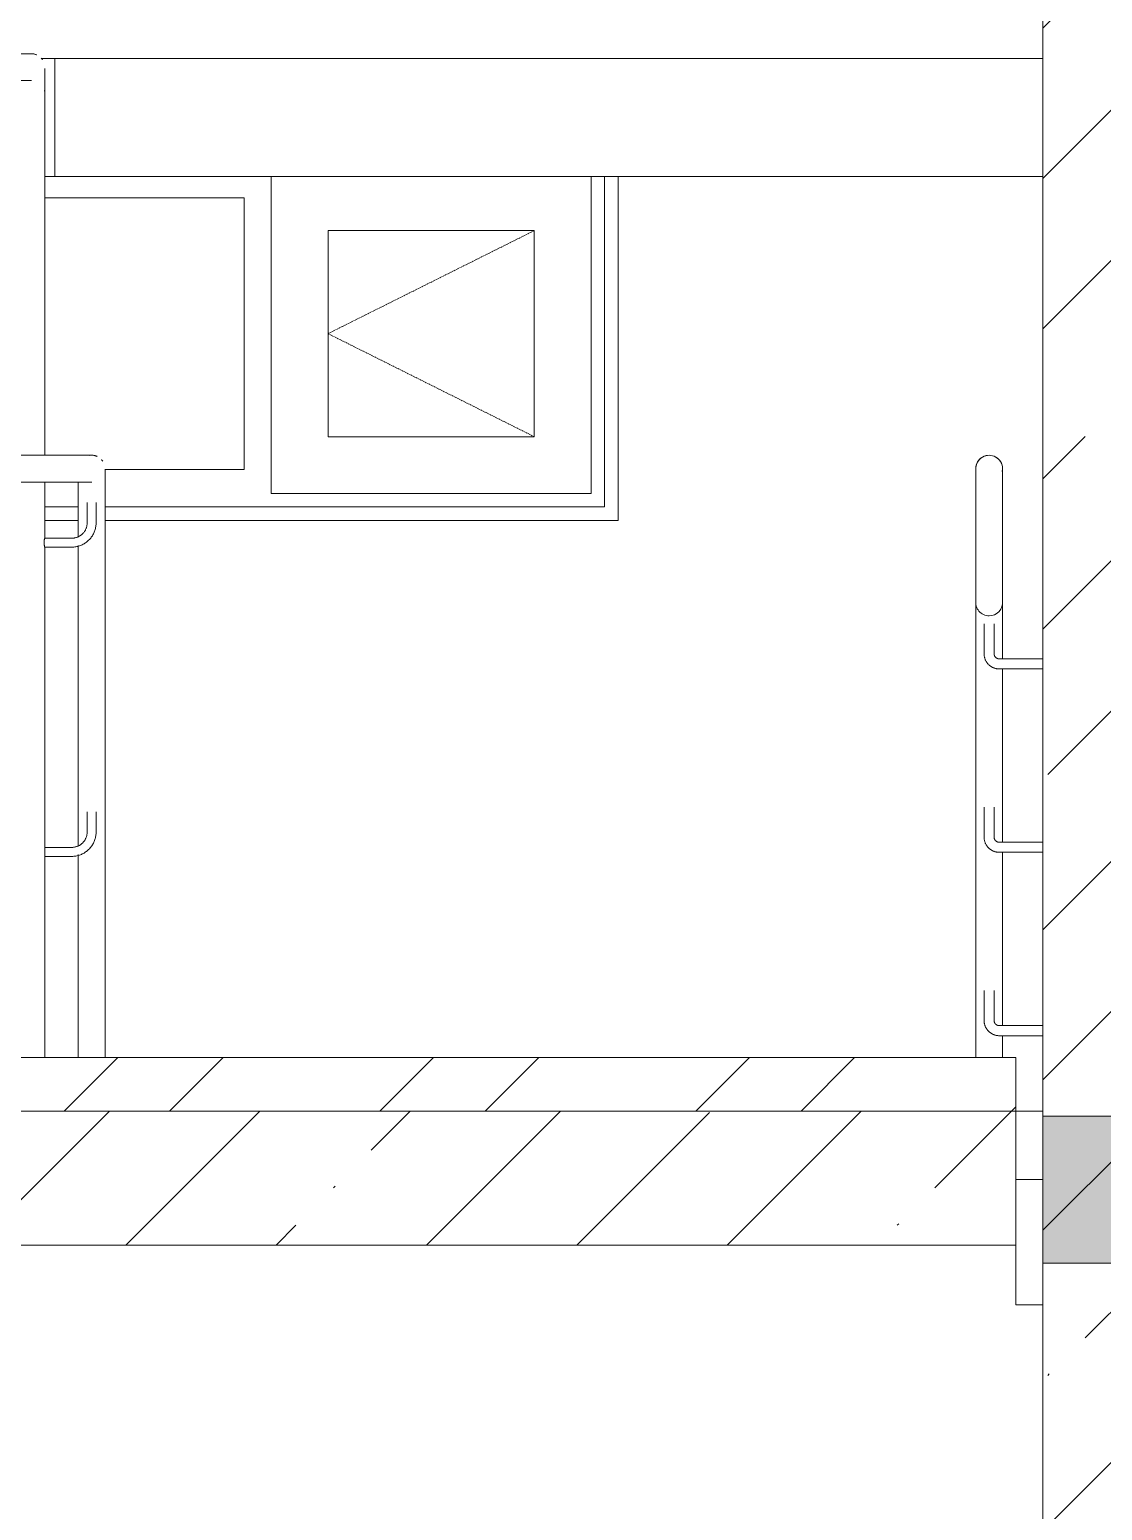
# Model space of a CAD drawing. Header units: millimetres. Extents: x -515342 to 330399, y -224905 to 507333.
# Drawn here: x 139098 to 140700, y 94062 to 96275 of the extents above; entities that cross this region are included whole.
import ezdxf

# ---------------------------------------------------------------- set-up
doc = ezdxf.new("R2010")
doc.units = ezdxf.units.MM
doc.linetypes.add('ASVP_Штриховая_ш2 п1', pattern=[3, 2, -1])
doc.layers.get('0').update_dxf_attribs({"lineweight": 0})
for name, color, linetype, lineweight in [('Лестницы', 7, 'Continuous', 0), ('Ограждение', 7, 'Continuous', 0), ('Окна', 7, 'Continuous', 0), ('Окна открывание', 7, 'Continuous', 0), ('Перекрытие', 7, 'Continuous', 0), ('Стены внутренние', 7, 'Continuous', 0), ('Стены несущие', 7, 'Continuous', 0)]:
    doc.layers.add(name, color=color, linetype=linetype, lineweight=lineweight)
pattern_1 = [(45, (48650.6, 7579.1), (-212.132, 212.132), [])]
pattern_2 = [(45, (136801.12, 95610.5), (-224.5064, 224.5064), []), (45, (137025.63, 95610.5), (-224.5064, 224.5064), [396.875, -79.375, 3.353, -76.022])]

# ---------------------------------------------------------------- blocks, each defined once
blk = doc.blocks.new('ОкноРехау_3фр__ - ЛК_1570х1970-V86-О_АР_П_Разрез 1-1')
at = {"layer": 'Окна открывание'}
h = blk.add_hatch(dxfattribs=at)
h.set_pattern_fill('FP_6', color=256, style=0, pattern_type=2)
h.set_pattern_definition(pattern_1)
h.paths.add_polyline_path([(50198.2, 8304), (50297.9, 8304), (50297.9, 8492), (49891.9, 8492), (49891.9, 8304), (49916.5, 8304)])
h = blk.add_hatch(dxfattribs=at)
h.set_pattern_fill('FP_6', color=256, style=0, pattern_type=2)
h.set_pattern_definition(pattern_1)
h.paths.add_polyline_path([(50835, 8304), (50835, 8492), (50785, 8492), (50785, 8304), (50819.8, 8304)])
h.paths.add_polyline_path([(50373.9, 8304), (50655, 8304), (50655, 8492), (50373.9, 8492)])
h.paths.add_polyline_path([(50745, 8304), (50745, 8492), (50695, 8492), (50695, 8304), (50716.2, 8304)])
h.paths.add_polyline_path([(50875, 8304), (50880, 8304), (50880, 8492), (50875, 8492), (50875, 8317.5)])
at = {"layer": 'Окна', "color": 253, "true_color": 0xaaaaaa}
for p, q in [((49835.9, 9350), (50745.1, 9350)), ((49835.9, 9350), (49835.9, 8304)), ((49835.9, 8304), (49835.9, 9350)), ((49835.9, 9350), (50745.1, 9350)), ((50785, 9350), (50835, 9350)), ((50785, 9350), (50835, 9350)), ((50874.8, 9350), (50880, 9350)), ((50874.8, 9350), (50880, 9350)), ((50333.9, 9330), (49855.9, 9330)), ((49855.9, 8532), (49855.9, 9330)), ((50333.9, 8532), (50333.9, 9330)), ((50745, 9294), (50373.9, 9294)), ((50373.9, 9294), (50373.9, 8568)), ((50835, 9294), (50785, 9294)), ((50880, 9294), (50874.8, 9294)), ((49940.9, 9245), (50248.9, 9245)), ((49940.9, 8617), (49940.9, 9245)), ((50248.9, 9245), (50248.9, 8617)), ((50248.9, 8617), (49940.9, 8617)), ((50655, 8568), (50373.9, 8568)), ((50745, 8568), (50695, 8568)), ((50835.1, 8568), (50785, 8568)), ((50880, 8568), (50875, 8568)), ((49855.9, 8532), (50333.9, 8532)), ((49891.9, 8492), (49891.9, 8304)), ((49891.9, 8492), (50297.9, 8492)), ((50297.9, 8492), (50297.9, 8304)), ((50373.9, 8492), (50373.9, 8304)), ((50373.9, 8492), (50655, 8492)), ((50695, 8492), (50745, 8492)), ((50785, 8492), (50835.1, 8492)), ((50875, 8492), (50880, 8492)), ((51307.9, 7550), (51307.9, 8024)), ((51785.9, 7550), (51785.9, 8024)), ((51805.9, 8024), (51805.9, 7530)), ((51805.9, 8024), (51805.9, 7530)), ((50845, 7992), (50816.2, 7992)), ((50930, 7992), (50904.9, 7992)), ((51267.9, 7992), (50970, 7992)), ((51267.9, 7992), (51267.9, 7586)), ((51392.9, 7943), (51700.9, 7943)), ((51392.9, 7635), (51392.9, 7943)), ((51700.9, 7943), (51700.9, 7635)), ((51700.9, 7635), (51392.9, 7635)), ((50816.2, 7586), (50845, 7586)), ((51059.8, 7586), (51267.9, 7586)), ((51307.9, 7550), (51785.9, 7550)), ((50845, 7530), (50816.2, 7530)), ((50845, 7530), (50816.2, 7530)), ((50930, 7530), (50905, 7530)), ((50930, 7530), (50905, 7530)), ((51020, 7530), (50970, 7530)), ((51020, 7530), (50970, 7530)), ((51805.9, 7530), (51060, 7530)), ((51805.9, 7530), (51060, 7530))]:
    blk.add_line(p, q, dxfattribs=at)
at = {"layer": 'Окна открывание', "linetype": 'ASVP_Штриховая_ш2 п1'}
for p, q in [((49940.9, 9245), (50248.9, 8931)), ((50820.9, 8811), (50820.9, 9051)), ((50248.9, 8931), (49940.9, 8617)), ((50700.9, 8931), (50745, 8931)), ((50785, 8931), (50835, 8931)), ((50875, 8931), (50880, 8931)), ((50094.9, 8304), (50094.9, 8400)), ((50820.9, 8304), (50820.9, 8400)), ((51700.9, 7943), (51392.9, 7789)), ((50820.9, 7702.5), (50820.9, 7909)), ((50816.2, 7789), (50845, 7789)), ((50904.8, 7789), (50930, 7789)), ((51392.9, 7789), (51700.9, 7635))]:
    blk.add_line(p, q, dxfattribs=at)
blk = doc.blocks.new('СД_Люблино_Фасады_rvt-1-О_АР_П_Разрез 1-1')
at = {"layer": 'Стены внутренние'}
for p, q in [((51825.9, 8024), (51825.9, 7510)), ((51020, 7510), (50970, 7510)), ((51825.9, 7510), (51060, 7510))]:
    blk.add_line(p, q, dxfattribs=at)
at = {"layer": 'Окна', "lineweight": 9}
blk.add_blockref('ОкноРехау_3фр__ - ЛК_1570х1970-V86-О_АР_П_Разрез 1-1', (0, 0), dxfattribs=at)
blk = doc.blocks.new('Ограждение - АР_Ограждение_Балясина_D40_900 для 1500-10120781-О_АР_П_Разрез 1-1')
at = {"layer": 'Ограждение'}
for p, q in [((50930, 7607.3), (50930, 8151.6)), ((50930.7, 8151.6), (50930, 8151.6)), ((50970, 8151.6), (50969.3, 8151.6)), ((50970, 8151.6), (50970, 7607.3)), ((50930, 6707.3), (50930, 7567.3)), ((50970, 7567.4), (50970, 7483.3)), ((51033.3, 7506.6), (51033.3, 7536.5)), ((51046.7, 7536.5), (51046.7, 7506.6)), ((50970, 7483.3), (51010, 7483.3)), ((50970, 7469.9), (50970, 6707.3)), ((51010, 7469.9), (50970, 7469.9))]:
    blk.add_line(p, q, dxfattribs=at)
at = {"layer": 'Ограждение', "flags": 128}
for points in [[(51046.7, 7506.6), (51046.6, 7505.1), (51046.5, 7503.7), (51046.4, 7502.2), (51046.2, 7500.8), (51045.9, 7499.3), (51045.6, 7497.9), (51045.2, 7496.5), (51044.8, 7495.1), (51044.3, 7493.7), (51043.8, 7492.3), (51043.2, 7491), (51042.5, 7489.7), (51041.8, 7488.4), (51041.1, 7487.1), (51040.3, 7485.9), (51039.4, 7484.7), (51038.5, 7483.6), (51037.6, 7482.4), (51036.6, 7481.4), (51035.5, 7480.3), (51034.5, 7479.3), (51033.4, 7478.4), (51032.2, 7477.4), (51031, 7476.6), (51029.8, 7475.8), (51028.6, 7475), (51027.3, 7474.3), (51026, 7473.6), (51024.6, 7473), (51023.3, 7472.4), (51021.9, 7471.9), (51020.5, 7471.5), (51019.1, 7471.1), (51017.7, 7470.8), (51016.2, 7470.5), (51014.8, 7470.3), (51013.3, 7470.1), (51011.9, 7470), (51010.4, 7469.9), (51010, 7469.9)], [(51010, 7483.3), (51010.9, 7483.3), (51011.9, 7483.4), (51012.8, 7483.4), (51013.7, 7483.6), (51014.6, 7483.7), (51015.5, 7483.9), (51016.4, 7484.2), (51017.3, 7484.5), (51018.2, 7484.8), (51019.1, 7485.1), (51019.9, 7485.5), (51020.8, 7485.9), (51021.6, 7486.4), (51022.4, 7486.8), (51023.2, 7487.4), (51023.9, 7487.9), (51024.7, 7488.5), (51025.4, 7489.1), (51026.1, 7489.7), (51026.7, 7490.4), (51027.4, 7491), (51028, 7491.7), (51028.6, 7492.5), (51029.1, 7493.2), (51029.6, 7494), (51030.1, 7494.8), (51030.6, 7495.6), (51031, 7496.4), (51031.4, 7497.3), (51031.7, 7498.2), (51032.1, 7499), (51032.4, 7499.9), (51032.6, 7500.8), (51032.8, 7501.7), (51033, 7502.6), (51033.1, 7503.6), (51033.2, 7504.5), (51033.3, 7505.4), (51033.3, 7506.4), (51033.3, 7506.6)]]:
    blk.add_lwpolyline(points, dxfattribs=at)
at = {"layer": 'Ограждение'}
blk.add_open_spline([(50970, 7483.3), (50970, 7483.3), (50969.9, 7483), (50969.6, 7482), (50969.3, 7480.9), (50969.1, 7480), (50969, 7478.9), (50968.9, 7477.9), (50968.9, 7477.1), (50968.9, 7476.3), (50968.9, 7475.6), (50968.9, 7474.6), (50969.1, 7473.5), (50969.3, 7472.3), (50969.6, 7471.3), (50969.9, 7470.3), (50970, 7470), (50970, 7469.9)], degree=3, knots=[0, 0, 0, 0, 0.111111, 0.222222, 0.277778, 0.333333, 0.388889, 0.444444, 0.479167, 0.513889, 0.548611, 0.583333, 0.652778, 0.722222, 0.791667, 0.861111, 1, 1, 1, 1], dxfattribs=at)
blk = doc.blocks.new('Ограждение - АР_Ограждение_Балясина_D40_900 для 1500-10120779-О_АР_П_Разрез 1-1')
at = {"layer": 'Ограждение'}
for p, q in [((51033.3, 7044.6), (51033.3, 7074.5)), ((51046.7, 7074.5), (51046.7, 7044.6)), ((50970, 7021.3), (51010, 7021.3)), ((51010, 7008), (50970, 7008))]:
    blk.add_line(p, q, dxfattribs=at)
at = {"layer": 'Ограждение', "flags": 128}
for points in [[(51046.7, 7044.6), (51046.6, 7043.2), (51046.5, 7041.7), (51046.4, 7040.2), (51046.2, 7038.8), (51045.9, 7037.3), (51045.6, 7035.9), (51045.2, 7034.5), (51044.8, 7033.1), (51044.3, 7031.7), (51043.8, 7030.3), (51043.2, 7029), (51042.5, 7027.7), (51041.8, 7026.4), (51041.1, 7025.2), (51040.3, 7023.9), (51039.4, 7022.7), (51038.5, 7021.6), (51037.6, 7020.5), (51036.6, 7019.4), (51035.5, 7018.3), (51034.5, 7017.3), (51033.4, 7016.4), (51032.2, 7015.5), (51031, 7014.6), (51029.8, 7013.8), (51028.6, 7013), (51027.3, 7012.3), (51026, 7011.6), (51024.6, 7011), (51023.3, 7010.5), (51021.9, 7009.9), (51020.5, 7009.5), (51019.1, 7009.1), (51017.7, 7008.8), (51016.2, 7008.5), (51014.8, 7008.3), (51013.3, 7008.1), (51011.9, 7008), (51010.4, 7008), (51010, 7008)], [(51010, 7021.3), (51010.9, 7021.3), (51011.9, 7021.4), (51012.8, 7021.5), (51013.7, 7021.6), (51014.6, 7021.8), (51015.5, 7022), (51016.4, 7022.2), (51017.3, 7022.5), (51018.2, 7022.8), (51019.1, 7023.1), (51019.9, 7023.5), (51020.8, 7023.9), (51021.6, 7024.4), (51022.4, 7024.9), (51023.2, 7025.4), (51023.9, 7025.9), (51024.7, 7026.5), (51025.4, 7027.1), (51026.1, 7027.7), (51026.7, 7028.4), (51027.4, 7029.1), (51028, 7029.8), (51028.6, 7030.5), (51029.1, 7031.2), (51029.6, 7032), (51030.1, 7032.8), (51030.6, 7033.6), (51031, 7034.5), (51031.4, 7035.3), (51031.7, 7036.2), (51032.1, 7037), (51032.4, 7037.9), (51032.6, 7038.8), (51032.8, 7039.7), (51033, 7040.7), (51033.1, 7041.6), (51033.2, 7042.5), (51033.3, 7043.4), (51033.3, 7044.4), (51033.3, 7044.6)]]:
    blk.add_lwpolyline(points, dxfattribs=at)
blk = doc.blocks.new('Ограждение - Ограждение-10116339-О_АР_П_Разрез 1-1')
for name in ['Ограждение - АР_Ограждение_Балясина_D40_900 для 1500-10120781-О_АР_П_Разрез 1-1', 'Ограждение - АР_Ограждение_Балясина_D40_900 для 1500-10120779-О_АР_П_Разрез 1-1']:
    blk.add_blockref(name, (0, 0))
blk = doc.blocks.new('Тип верхнего поручня - Верхний поручень_Внутренний_-10116600-О_АР_П_Разрез 1-1')
at = {"layer": 'Ограждение'}
for p, q in [((50885, 8207.3), (50880.4, 8207.3)), ((50905, 8207.3), (50885, 8207.3)), ((50880.4, 8167.3), (50885, 8167.3)), ((50885, 8167.3), (50905, 8167.3)), ((50930, 8167.7), (50930, 8128.8)), ((50970, 8128.8), (50970, 8184.5))]:
    blk.add_line(p, q, dxfattribs=at)
at = {"layer": 'Ограждение', "flags": 128}
for points in [[(50950, 8207.3), (50950, 8207.3), (50949.9, 8207.3), (50949.7, 8207.3), (50949.4, 8207.3), (50949.1, 8207.3), (50948.7, 8207.3), (50948.2, 8207.3), (50947.7, 8207.3), (50947.1, 8207.3), (50946.4, 8207.3), (50945.7, 8207.3), (50944.9, 8207.3), (50944.1, 8207.3), (50943.1, 8207.3), (50942.1, 8207.3), (50941.1, 8207.3), (50940, 8207.3), (50938.8, 8207.3), (50937.6, 8207.3), (50936.4, 8207.3), (50935, 8207.3), (50933.7, 8207.3), (50932.3, 8207.3), (50930.8, 8207.3), (50929.3, 8207.3), (50927.8, 8207.3), (50926.2, 8207.3), (50924.6, 8207.3), (50923, 8207.3), (50921.3, 8207.3), (50919.6, 8207.3), (50917.9, 8207.3), (50916.2, 8207.3), (50914.4, 8207.3), (50912.6, 8207.3), (50910.9, 8207.3), (50909.1, 8207.3), (50907.3, 8207.3), (50905.5, 8207.3), (50905, 8207.3)], [(50947.4, 8207.1), (50948.2, 8207.2), (50949, 8207.3), (50949.8, 8207.3), (50950.6, 8207.3), (50951.4, 8207.2), (50952.2, 8207.2), (50953, 8207.1), (50953.8, 8206.9), (50954.5, 8206.8), (50955.3, 8206.6), (50956.1, 8206.3), (50956.8, 8206.1), (50957.6, 8205.8), (50958.3, 8205.5)], [(50964.7, 8200.8), (50965.3, 8200.2), (50965.8, 8199.6), (50966.3, 8198.9), (50966.7, 8198.3)], [(50905, 8167.3), (50906.8, 8167.3), (50908.6, 8167.3), (50910.4, 8167.3), (50912.2, 8167.3), (50913.9, 8167.3), (50915.7, 8167.3), (50917.4, 8167.3), (50919.2, 8167.3), (50920.9, 8167.3), (50922.5, 8167.3), (50924.2, 8167.3), (50925.8, 8167.3), (50927.4, 8167.3), (50928.9, 8167.3), (50930.4, 8167.3), (50931.9, 8167.3), (50933.3, 8167.3), (50934.7, 8167.3), (50936, 8167.3), (50937.3, 8167.3), (50938.5, 8167.3), (50939.7, 8167.3), (50940.8, 8167.3), (50941.9, 8167.3), (50942.9, 8167.3), (50943.8, 8167.3), (50944.7, 8167.3), (50945.5, 8167.3), (50946.3, 8167.3), (50946.9, 8167.3), (50947.6, 8167.3), (50948.1, 8167.3), (50948.6, 8167.3), (50949, 8167.3), (50949.3, 8167.3), (50949.6, 8167.3), (50949.8, 8167.3), (50949.9, 8167.3), (50950, 8167.3), (50950, 8167.3)], [(50970, 8185.3), (50970, 8184.9), (50970, 8184.5)]]:
    blk.add_lwpolyline(points, dxfattribs=at)
blk = doc.blocks.new('Тип перил - Перила_Внутренний_-10116613-О_АР_П_Разрез 1-1')
at = {"layer": 'Ограждение'}
for p, q in [((50885, 7607.3), (50854.9, 7607.3)), ((50854.9, 7587.3), (50854.9, 7607.3)), ((50990, 7607.3), (50885, 7607.3)), ((50854.9, 7567.3), (50854.9, 7587.3)), ((50854.9, 7567.3), (50885, 7567.3)), ((50885, 7567.3), (50990, 7567.3)), ((51020, 7567.5), (51020, 7486)), ((51060, 6707.3), (51060, 7584)), ((51020, 7472.6), (51020, 7024)), ((51020, 7010.6), (51020, 6707.3))]:
    blk.add_line(p, q, dxfattribs=at)
at = {"layer": 'Ограждение', "flags": 128}
for points in [[(51040, 7607.3), (51040, 7607.3), (51039.8, 7607.3), (51039.6, 7607.3), (51039.4, 7607.3), (51039, 7607.3), (51038.6, 7607.3), (51038.1, 7607.3), (51037.5, 7607.3), (51036.8, 7607.3), (51036.1, 7607.3), (51035.2, 7607.3), (51034.3, 7607.3), (51033.4, 7607.3), (51032.4, 7607.3), (51031.3, 7607.3), (51030.1, 7607.3), (51028.9, 7607.3), (51027.6, 7607.3), (51026.2, 7607.3), (51024.8, 7607.3), (51023.4, 7607.3), (51021.9, 7607.3), (51020.3, 7607.3), (51018.7, 7607.3), (51017, 7607.3), (51015.3, 7607.3), (51013.6, 7607.3), (51011.8, 7607.3), (51010, 7607.3), (51008.1, 7607.3), (51006.2, 7607.3), (51004.3, 7607.3), (51002.4, 7607.3), (51000.5, 7607.3), (50998.5, 7607.3), (50996.5, 7607.3), (50994.5, 7607.3), (50992.5, 7607.3), (50990.5, 7607.3), (50990, 7607.3)], [(51037.4, 7607.1), (51038.2, 7607.2), (51039, 7607.3), (51039.8, 7607.3), (51040.6, 7607.3), (51041.4, 7607.2), (51042.2, 7607.2), (51043, 7607.1), (51043.8, 7606.9), (51044.5, 7606.8), (51045.3, 7606.6), (51046.1, 7606.3), (51046.8, 7606.1), (51047.6, 7605.8), (51048.3, 7605.5)], [(51054.7, 7600.8), (51055.3, 7600.2), (51055.8, 7599.6), (51056.3, 7598.9), (51056.7, 7598.3)], [(50990, 7567.3), (50992, 7567.3), (50994, 7567.3), (50996, 7567.3), (50998, 7567.3), (50999.9, 7567.3), (51001.9, 7567.3), (51003.8, 7567.3), (51005.7, 7567.3), (51007.6, 7567.3), (51009.5, 7567.3), (51011.3, 7567.3), (51013.1, 7567.3), (51014.8, 7567.3), (51016.6, 7567.3), (51018.2, 7567.3), (51019.9, 7567.3), (51021.4, 7567.3), (51023, 7567.3), (51024.4, 7567.3), (51025.9, 7567.3), (51027.2, 7567.3), (51028.5, 7567.3), (51029.8, 7567.3), (51031, 7567.3), (51032.1, 7567.3), (51033.1, 7567.3), (51034.1, 7567.3), (51035, 7567.3), (51035.8, 7567.3), (51036.6, 7567.3), (51037.3, 7567.3), (51037.9, 7567.3), (51038.4, 7567.3), (51038.9, 7567.3), (51039.3, 7567.3), (51039.6, 7567.3), (51039.8, 7567.3), (51039.9, 7567.3), (51040, 7567.3), (51040, 7567.3)], [(51060, 7585.4), (51060, 7584.9), (51060, 7584.4), (51060, 7584)]]:
    blk.add_lwpolyline(points, dxfattribs=at)
blk = doc.blocks.new('Ограждение - АР_Ограждение_Ограничение_Дуга D40_расстояние между поручнями 200-V211-О_АР_П_Разрез 1-1')
at = {"layer": 'Ограждение', "flags": 128}
for points in [[(52360, 7587.3), (52360, 7587.2), (52360, 7587), (52360, 7586.6), (52360, 7586), (52360, 7585.3), (52360, 7584.4), (52360, 7583.4), (52360, 7582.2), (52360, 7580.9), (52360, 7579.4), (52360, 7577.8), (52360, 7576), (52360, 7574.1), (52360, 7572), (52360, 7569.8), (52360, 7567.5), (52360, 7565.1), (52360, 7562.5), (52360, 7559.8), (52360, 7557), (52360, 7554), (52360, 7551), (52360, 7547.9), (52360, 7544.6), (52360, 7541.3), (52360, 7537.9), (52360, 7534.4), (52360, 7530.9), (52360, 7527.2), (52360, 7523.5), (52360, 7519.8), (52360, 7516), (52360, 7512.1), (52360, 7508.2), (52360, 7504.3), (52360, 7500.3), (52360, 7496.4), (52360, 7492.4), (52360, 7488.4), (52360, 7484.4), (52360, 7480.4), (52360, 7476.4), (52360, 7472.4), (52360, 7468.5), (52360, 7464.6), (52360, 7460.7), (52360, 7456.9), (52360, 7453.1), (52360, 7449.3), (52360, 7445.7), (52360, 7442.1), (52360, 7438.5), (52360, 7435.1), (52360, 7431.7), (52360, 7428.4), (52360, 7425.3), (52360, 7422.2), (52360, 7419.2), (52360, 7416.3), (52360, 7413.6), (52360, 7410.9), (52360, 7408.4), (52360, 7406), (52360, 7403.7), (52360, 7401.6), (52360, 7399.6), (52360, 7397.8), (52360, 7396.1), (52360, 7394.5), (52360, 7393.1), (52360, 7391.8), (52360, 7390.7), (52360, 7389.7), (52360, 7388.9), (52360, 7388.3), (52360, 7387.8), (52360, 7387.5), (52360, 7387.3), (52360, 7387.3)], [(52400, 7387.3), (52400, 7387.4), (52400, 7387.6), (52400, 7388), (52400, 7388.6), (52400, 7389.3), (52400, 7390.2), (52400, 7391.2), (52400, 7392.4), (52400, 7393.7), (52400, 7395.2), (52400, 7396.8), (52400, 7398.6), (52400, 7400.5), (52400, 7402.6), (52400, 7404.8), (52400, 7407.1), (52400, 7409.5), (52400, 7412.1), (52400, 7414.8), (52400, 7417.6), (52400, 7420.5), (52400, 7423.6), (52400, 7426.7), (52400, 7429.9), (52400, 7433.3), (52400, 7436.7), (52400, 7440.2), (52400, 7443.7), (52400, 7447.4), (52400, 7451.1), (52400, 7454.8), (52400, 7458.6), (52400, 7462.5), (52400, 7466.4), (52400, 7470.3), (52400, 7474.3), (52400, 7478.2), (52400, 7482.2), (52400, 7486.2), (52400, 7490.2), (52400, 7494.2), (52400, 7498.2), (52400, 7502.2), (52400, 7506.1), (52400, 7510), (52400, 7513.9), (52400, 7517.7), (52400, 7521.5), (52400, 7525.2), (52400, 7528.9), (52400, 7532.5), (52400, 7536), (52400, 7539.5), (52400, 7542.9), (52400, 7546.1), (52400, 7549.3), (52400, 7552.4), (52400, 7555.4), (52400, 7558.3), (52400, 7561), (52400, 7563.7), (52400, 7566.2), (52400, 7568.6), (52400, 7570.9), (52400, 7573), (52400, 7575), (52400, 7576.8), (52400, 7578.5), (52400, 7580.1), (52400, 7581.5), (52400, 7582.8), (52400, 7583.9), (52400, 7584.8), (52400, 7585.6), (52400, 7586.3), (52400, 7586.8), (52400, 7587.1), (52400, 7587.3), (52400, 7587.3)]]:
    blk.add_lwpolyline(points, dxfattribs=at)
at = {"layer": 'Ограждение'}
for centre, start, end in [((52380, 7587.3), 90, 186.6736), ((52380, 7587.3), 60.2601, 90), ((52380, 7587.3), 348.1076, 60), ((52380, 7387.3), 170.5381, 270), ((52380, 7387.3), 270, 7.0804)]:
    blk.add_arc(centre, 20, start, end, dxfattribs=at)
blk = doc.blocks.new('Тип перил - АР_Ограждение_Ограничение_Дуга D40_расстояние между поручнями 200-V212-О_АР_П_Разрез 1-1')
at = {"layer": 'Ограждение', "flags": 128}
for points in [[(52360, 7587.3), (52360, 7587.2), (52360, 7587), (52360, 7586.6), (52360, 7586), (52360, 7585.3), (52360, 7584.4), (52360, 7583.4), (52360, 7582.2), (52360, 7580.9), (52360, 7579.4), (52360, 7577.8), (52360, 7576), (52360, 7574.1), (52360, 7572), (52360, 7569.8), (52360, 7567.5), (52360, 7565.1), (52360, 7562.5), (52360, 7559.8), (52360, 7557), (52360, 7554), (52360, 7551), (52360, 7547.9), (52360, 7544.6), (52360, 7541.3), (52360, 7537.9), (52360, 7534.4), (52360, 7530.9), (52360, 7527.2), (52360, 7523.5), (52360, 7519.8), (52360, 7516), (52360, 7512.1), (52360, 7508.2), (52360, 7504.3), (52360, 7500.3), (52360, 7496.4), (52360, 7492.4), (52360, 7488.4), (52360, 7484.4), (52360, 7480.4), (52360, 7476.4), (52360, 7472.4), (52360, 7468.5), (52360, 7464.6), (52360, 7460.7), (52360, 7456.9), (52360, 7453.1), (52360, 7449.3), (52360, 7445.7), (52360, 7442.1), (52360, 7438.5), (52360, 7435.1), (52360, 7431.7), (52360, 7428.4), (52360, 7425.3), (52360, 7422.2), (52360, 7419.2), (52360, 7416.3), (52360, 7413.6), (52360, 7410.9), (52360, 7408.4), (52360, 7406), (52360, 7403.7), (52360, 7401.6), (52360, 7399.6), (52360, 7397.8), (52360, 7396.1), (52360, 7394.5), (52360, 7393.1), (52360, 7391.8), (52360, 7390.7), (52360, 7389.7), (52360, 7388.9), (52360, 7388.3), (52360, 7387.8), (52360, 7387.5), (52360, 7387.3), (52360, 7387.3)], [(52400, 7387.3), (52400, 7387.4), (52400, 7387.6), (52400, 7388), (52400, 7388.6), (52400, 7389.3), (52400, 7390.2), (52400, 7391.2), (52400, 7392.4), (52400, 7393.7), (52400, 7395.2), (52400, 7396.8), (52400, 7398.6), (52400, 7400.5), (52400, 7402.6), (52400, 7404.8), (52400, 7407.1), (52400, 7409.5), (52400, 7412.1), (52400, 7414.8), (52400, 7417.6), (52400, 7420.5), (52400, 7423.6), (52400, 7426.7), (52400, 7429.9), (52400, 7433.3), (52400, 7436.7), (52400, 7440.2), (52400, 7443.7), (52400, 7447.4), (52400, 7451.1), (52400, 7454.8), (52400, 7458.6), (52400, 7462.5), (52400, 7466.4), (52400, 7470.3), (52400, 7474.3), (52400, 7478.2), (52400, 7482.2), (52400, 7486.2), (52400, 7490.2), (52400, 7494.2), (52400, 7498.2), (52400, 7502.2), (52400, 7506.1), (52400, 7510), (52400, 7513.9), (52400, 7517.7), (52400, 7521.5), (52400, 7525.2), (52400, 7528.9), (52400, 7532.5), (52400, 7536), (52400, 7539.5), (52400, 7542.9), (52400, 7546.1), (52400, 7549.3), (52400, 7552.4), (52400, 7555.4), (52400, 7558.3), (52400, 7561), (52400, 7563.7), (52400, 7566.2), (52400, 7568.6), (52400, 7570.9), (52400, 7573), (52400, 7575), (52400, 7576.8), (52400, 7578.5), (52400, 7580.1), (52400, 7581.5), (52400, 7582.8), (52400, 7583.9), (52400, 7584.8), (52400, 7585.6), (52400, 7586.3), (52400, 7586.8), (52400, 7587.1), (52400, 7587.3), (52400, 7587.3)]]:
    blk.add_lwpolyline(points, dxfattribs=at)
at = {"layer": 'Ограждение'}
for centre, start, end in [((52380, 7587.3), 90, 186.6736), ((52380, 7587.3), 60.2601, 90), ((52380, 7587.3), 348.1076, 60), ((52380, 7387.3), 170.5381, 270), ((52380, 7387.3), 270, 7.0804)]:
    blk.add_arc(centre, 20, start, end, dxfattribs=at)
blk = doc.blocks.new('Тип перил - Перила_Внутренний_-10536418-О_АР_П_Разрез 1-1')
at = {"layer": 'Ограждение'}
for p, q in [((52360, 7584), (52360, 7567.4)), ((52400, 7579.3), (52400, 7584)), ((52400, 7533.6), (52400, 7568.6)), ((52360, 7553.7), (52360, 6707.3)), ((52400, 7303.1), (52400, 7491.6)), ((52400, 7029.1), (52400, 7288.1)), ((52400, 6755.1), (52400, 7014.1)), ((52400, 6707.3), (52400, 6740.1))]:
    blk.add_line(p, q, dxfattribs=at)
at = {"layer": 'Ограждение', "flags": 128}
for points in [[(52360, 7584), (52360, 7584.5), (52360, 7585), (52360, 7585.4)], [(52400, 7585.4), (52400, 7584.9), (52400, 7584.4), (52400, 7584)]]:
    blk.add_lwpolyline(points, dxfattribs=at)
at = {"layer": 'Ограждение'}
for start, end in [(60.2601, 180), (0, 60), (180, 186.6736), (348.1076, 0)]:
    blk.add_arc((52380, 7587.3), 20, start, end, dxfattribs=at)
blk = doc.blocks.new('Элемент ограждения_Опора Г-образная - АР_Ограждение_Опора_D15 высота60 консоль80-139754-О_АР_П_Разрез 1-1')
at = {"layer": 'Ограждение'}
for p, q in [((52372.5, 185.5), (52372.5, 140.5)), ((52387.5, 140.5), (52387.5, 185.5)), ((52460, 133), (52395, 133)), ((52395, 118), (52460, 118))]:
    blk.add_line(p, q, dxfattribs=at)
at = {"layer": 'Ограждение', "flags": 128}
for points in [[(52372.5, 140.5), (52372.5, 139.6), (52372.6, 138.7), (52372.7, 137.8), (52372.8, 136.9), (52372.9, 136), (52373.1, 135.1), (52373.4, 134.3), (52373.6, 133.4), (52373.9, 132.6), (52374.3, 131.7), (52374.6, 130.9), (52375, 130.1), (52375.5, 129.3), (52375.9, 128.5), (52376.4, 127.8), (52377, 127.1), (52377.5, 126.3), (52378.1, 125.7), (52378.7, 125), (52379.3, 124.4), (52380, 123.7), (52380.7, 123.2), (52381.4, 122.6), (52382.1, 122.1), (52382.8, 121.6), (52383.6, 121.1), (52384.4, 120.7), (52385.2, 120.2), (52386, 119.9), (52386.8, 119.5), (52387.7, 119.2), (52388.5, 118.9), (52389.4, 118.7), (52390.3, 118.5), (52391.2, 118.3), (52392.1, 118.2), (52393, 118.1), (52393.9, 118), (52394.8, 118), (52395, 118)], [(52395, 133), (52394.7, 133), (52394.4, 133), (52394.1, 133), (52393.8, 133.1), (52393.5, 133.1), (52393.2, 133.2), (52392.9, 133.3), (52392.6, 133.4), (52392.4, 133.5), (52392.1, 133.6), (52391.8, 133.7), (52391.5, 133.8), (52391.3, 134), (52391, 134.1), (52390.8, 134.3), (52390.5, 134.5), (52390.3, 134.7), (52390.1, 134.9), (52389.8, 135.1), (52389.6, 135.3), (52389.4, 135.5), (52389.2, 135.7), (52389, 136), (52388.9, 136.2), (52388.7, 136.4), (52388.5, 136.7), (52388.4, 137), (52388.2, 137.2), (52388.1, 137.5), (52388, 137.8), (52387.9, 138.1), (52387.8, 138.3), (52387.7, 138.6), (52387.7, 138.9), (52387.6, 139.2), (52387.6, 139.5), (52387.5, 139.8), (52387.5, 140.1), (52387.5, 140.4), (52387.5, 140.5)]]:
    blk.add_lwpolyline(points, dxfattribs=at)

msp = doc.modelspace()

# ---------------------------------------------------------------- hatches: boundary and pattern name
at = {"layer": 'Лестницы'}
h = msp.add_hatch(dxfattribs=at)
h.set_pattern_fill('FP_18', color=256, style=0, pattern_type=2)
h.set_pattern_definition([(45, (136801.12, 95610.5), (-235.732, 235.732), []), (45, (136958.28, 95610.5), (-235.732, 235.732), [])])
h.paths.add_polyline_path([(140420.634, 94658.687), (140570.5296, 94658.687), (140570.5296, 94738.687), (137340.5296, 94738.687), (137340.5296, 94658.687), (140006.2509, 94658.687)])
h = msp.add_hatch(dxfattribs=at)
h.set_pattern_fill('FP_1', color=256, style=0, pattern_type=2)
h.set_pattern_definition(pattern_2)
h.paths.add_polyline_path([(139177.4845, 94458.687), (140570.5296, 94458.687), (140570.5296, 94658.687), (137340.5296, 94658.687), (137340.5296, 94458.687), (139073.8887, 94458.687)])
at = {"layer": 'Перекрытие'}
h = msp.add_hatch(dxfattribs=at)
h.set_pattern_fill('FP_1', color=256, style=0, pattern_type=2)
h.set_pattern_definition(pattern_2)
h.paths.add_polyline_path([(87845.5296, 94431.3929), (137410.5296, 94431.3929), (137410.5296, 94651.3929), (87845.5296, 94651.3929), (87845.5296, 94435.9791)])
h.paths.add_polyline_path([(141249.4004, 94431.3929), (190085.5296, 94431.3929), (190085.5296, 94651.3929), (140610.5296, 94651.3929), (140610.5296, 94431.3929), (141042.2088, 94431.3929)])
at = {"layer": 'Стены внутренние'}
h = msp.add_hatch(dxfattribs=at)
h.set_pattern_fill('FP_1', color=256, style=0, pattern_type=2)
h.set_pattern_definition(pattern_2)
h.paths.add_polyline_path([(141000.5296, 84641.3929), (141000.5296, 101317.7385), (140610.5296, 101317.7385), (140610.5296, 84641.3929), (140835.0172, 84641.3929)])

# ---------------------------------------------------------------- linework, layer by layer
at = {"layer": 'Лестницы'}
for p, q in [((140610.5296, 96231.3929), (139115.2681, 96231.3929)), ((139135.5296, 96231.3929), (139135.5296, 96055.3929)), ((139135.5296, 96055.3929), (139120.5045, 96055.3929)), ((140610.5296, 96055.3929), (139135.5296, 96055.3929)), ((140570.5296, 94738.687), (137340.5296, 94738.687)), ((140570.5296, 94658.687), (140570.5296, 94738.687)), ((140570.5296, 94658.687), (137340.5296, 94658.687)), ((137340.5296, 94658.687), (140570.5296, 94658.687)), ((140570.5296, 94458.687), (140570.5296, 94658.687)), ((140610.5296, 94658.687), (140570.5296, 94658.687)), ((140610.5296, 94556.7458), (140570.5296, 94556.7458)), ((137340.5296, 94458.687), (140570.5296, 94458.687)), ((140570.5296, 94458.687), (140570.5296, 94376.8976)), ((140570.5296, 94369.1978), (140570.5296, 94376.8976)), ((140610.5296, 94369.1978), (140570.5296, 94369.1978))]:
    msp.add_line(p, q, dxfattribs=at)
at = {"layer": 'Перекрытие'}
for p, q in [((143415.5296, 94651.3929), (140610.5296, 94651.3929)), ((140610.5296, 94431.3929), (143415.5296, 94431.3929))]:
    msp.add_line(p, q, dxfattribs=at)
at = {"layer": 'Стены несущие'}
msp.add_line((140610.5296, 101317.7385), (140610.5296, 84721.3929), dxfattribs=at)

# ---------------------------------------------------------------- block references
msp.add_blockref('СД_Люблино_Фасады_rvt-1-О_АР_П_Разрез 1-1', (88150.5296, 88031.3929))
at = {"layer": 'Ограждение'}
for name, p in [('Тип верхнего поручня - Верхний поручень_Внутренний_-10116600-О_АР_П_Разрез 1-1', (88150.5296, 88031.3929)), ('Ограждение - Ограждение-10116339-О_АР_П_Разрез 1-1', (88150.5296, 88031.3929)), ('Тип перил - Перила_Внутренний_-10116613-О_АР_П_Разрез 1-1', (88150.5296, 88031.3929)), ('Ограждение - АР_Ограждение_Ограничение_Дуга D40_расстояние между поручнями 200-V211-О_АР_П_Разрез 1-1', (88150.5296, 88031.3929)), ('Тип перил - АР_Ограждение_Ограничение_Дуга D40_расстояние между поручнями 200-V212-О_АР_П_Разрез 1-1', (88150.5296, 88031.3929)), ('Тип перил - Перила_Внутренний_-10536418-О_АР_П_Разрез 1-1', (88150.5296, 88031.3929)), ('Элемент ограждения_Опора Г-образная - АР_Ограждение_Опора_D15 высота60 консоль80-139754-О_АР_П_Разрез 1-1', (88150.5296, 95201.4833)), ('Элемент ограждения_Опора Г-образная - АР_Ограждение_Опора_D15 высота60 консоль80-139754-О_АР_П_Разрез 1-1', (88150.5296, 94927.4845)), ('Элемент ограждения_Опора Г-образная - АР_Ограждение_Опора_D15 высота60 консоль80-139754-О_АР_П_Разрез 1-1', (88150.5296, 94653.4856))]:
    msp.add_blockref(name, p, dxfattribs=at)

doc.saveas('drawing.dxf')
